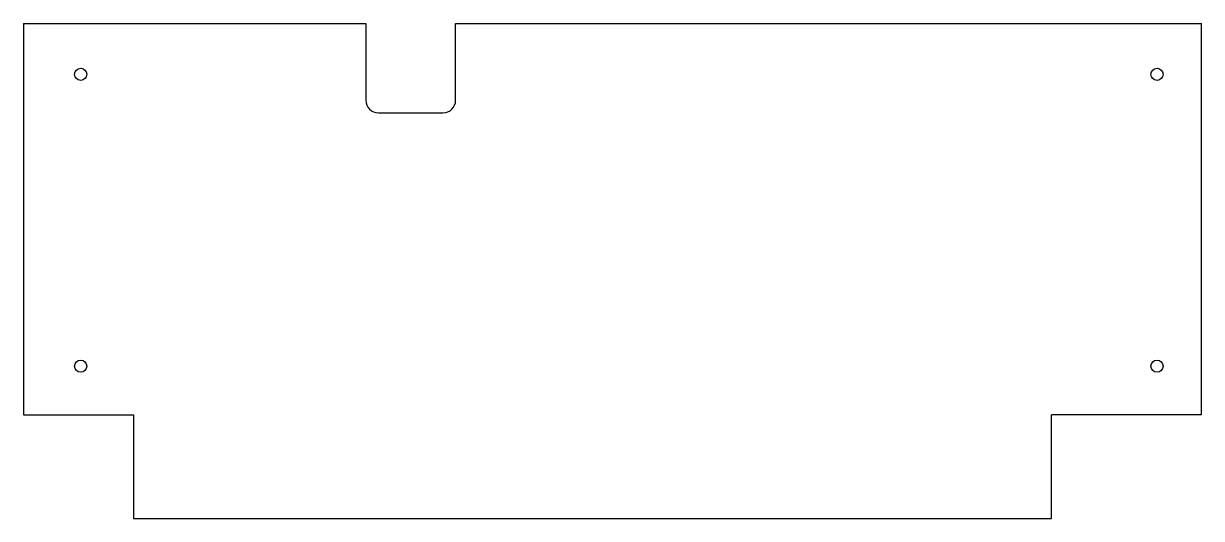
# Model space of a CAD drawing. Header units: millimetres. Extents: x -2 to 293, y -124 to 0.
import ezdxf

# ---------------------------------------------------------------- set-up
doc = ezdxf.new("R2010")
doc.units = ezdxf.units.MM
doc.layers.add('Sketch108', color=7, linetype='CONTINUOUS')

msp = doc.modelspace()

# ---------------------------------------------------------------- linework, layer by layer
at = {"layer": 'Sketch108'}
for p, q in [((-1.5875, 0), (-1.5875, -97.917)), ((-1.5875, 0), (84.0156, 0)), ((84.0156, 0), (84.0156, -19.177)), ((106.495, 0), (293.053, 0)), ((293.053, -97.917), (293.053, 0)), ((106.495, -19.177), (106.495, 0)), ((87.1906, -22.352), (103.32, -22.352)), ((-1.5875, -97.917), (25.908, -97.917)), ((25.908, -97.917), (25.908, -123.825)), ((255.524, -123.825), (255.524, -97.917)), ((293.053, -97.917), (255.524, -97.917)), ((25.908, -123.825), (255.524, -123.825))]:
    msp.add_line(p, q, dxfattribs=at)
for centre in [(12.7, -12.7), (281.94, -12.7), (12.7, -85.725), (281.94, -85.725)]:
    msp.add_circle(centre, 1.524, dxfattribs=at)
for centre, start, end in [((87.1906, -19.177), 180, -90), ((103.32, -19.177), -90, 0)]:
    msp.add_arc(centre, 3.175, start, end, dxfattribs=at)

doc.saveas('drawing.dxf')
